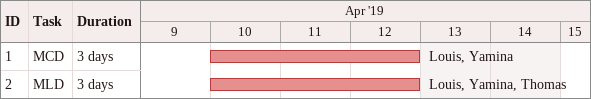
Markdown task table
| ID | Task | Duration | Start | Finish | Resources |
|---|---|---|---|---|---|
| 1 | MCD | 3d | 2019-04-10 | 2019-04-12 | Louis, Yamina |
| 2 | MLD | 3d | 2019-04-10 | 2019-04-12 | Louis, Yamina, Thomas |
